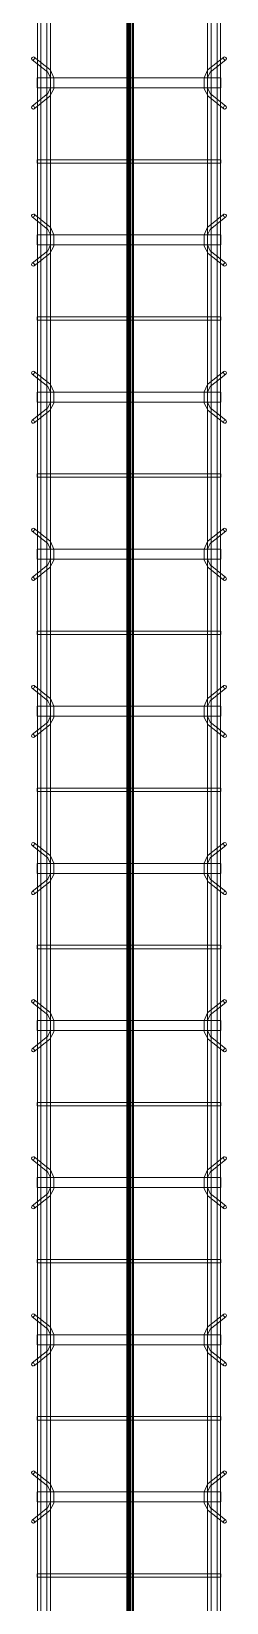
# Model space of a CAD drawing. Header units: inches. Extents: x -19229 to -222, y -6301 to 12387.
# Drawn here: x -2065.9 to -2051, y 11039.4 to 11159.4 of the extents above; entities that cross this region are included whole.
import ezdxf

# ---------------------------------------------------------------- set-up
doc = ezdxf.new("R2010")
doc.units = ezdxf.units.IN
doc.header["$MEASUREMENT"] = 0
doc.layers.add('A-GENM', color=13, linetype='Continuous', lineweight=9)
doc.layers.add('S-BEAM', color=12, linetype='Continuous', lineweight=9)

# ---------------------------------------------------------------- blocks, each defined once
blk = doc.blocks.new('Dowel bar assembly - Dowel bar assembly-669756-SLAB ON GROUND JOINTS')
at = {"layer": 'S-BEAM'}
for p, q in [((2175, 1.98), (0, 1.98)), ((0, 1.72), (2175, 1.72)), ((2175, 1.25), (0, 1.25)), ((1139.87, 1.99), (1139.87, -12.01)), ((1140.13, 1.99), (1139.87, 1.99)), ((1139.87, 1.99), (1140.13, 1.99)), ((1140.13, -12.01), (1140.13, 1.99)), ((1144.02, 2.23), (1144.97, 1.03)), ((1145.18, 1.19), (1144.23, 2.39)), ((1145.62, 1.99), (1145.62, -12.01)), ((1146.38, 1.99), (1145.62, 1.99)), ((1145.62, 1.99), (1146.38, 1.99)), ((1146.38, -12.01), (1146.38, 1.99)), ((1147.76, 2.39), (1146.81, 1.19)), ((1147.01, 1.03), (1147.96, 2.23)), ((1151.87, 1.99), (1151.87, -12.01)), ((1152.13, 1.99), (1151.87, 1.99)), ((1151.87, 1.99), (1152.13, 1.99)), ((1152.13, -12.01), (1152.13, 1.99)), ((1156.02, 2.23), (1156.97, 1.03)), ((1157.18, 1.19), (1156.23, 2.39)), ((1157.62, 1.99), (1157.62, -12.01)), ((1158.38, 1.99), (1157.62, 1.99)), ((1157.62, 1.99), (1158.38, 1.99)), ((1158.38, -12.01), (1158.38, 1.99)), ((1159.76, 2.39), (1158.81, 1.19)), ((1159.01, 1.03), (1159.96, 2.23)), ((1163.87, 1.99), (1163.87, -12.01)), ((1164.13, 1.99), (1163.87, 1.99)), ((1163.87, 1.99), (1164.13, 1.99)), ((1164.13, -12.01), (1164.13, 1.99)), ((1168.02, 2.23), (1168.97, 1.03)), ((1169.18, 1.19), (1168.23, 2.39)), ((1169.62, 1.99), (1169.62, -12.01)), ((1170.38, 1.99), (1169.62, 1.99)), ((1169.62, 1.99), (1170.38, 1.99)), ((1170.38, -12.01), (1170.38, 1.99)), ((1171.76, 2.39), (1170.81, 1.19)), ((1171.01, 1.03), (1171.96, 2.23)), ((1175.87, 1.99), (1175.87, -12.01)), ((1176.13, 1.99), (1175.87, 1.99)), ((1175.87, 1.99), (1176.13, 1.99)), ((1176.13, -12.01), (1176.13, 1.99)), ((1180.02, 2.23), (1180.97, 1.03)), ((1181.18, 1.19), (1180.23, 2.39)), ((1181.62, 1.99), (1181.62, -12.01)), ((1182.38, 1.99), (1181.62, 1.99)), ((1181.62, 1.99), (1182.38, 1.99)), ((1182.38, -12.01), (1182.38, 1.99)), ((1183.76, 2.39), (1182.81, 1.19)), ((1183.01, 1.03), (1183.96, 2.23)), ((1187.87, 1.99), (1187.87, -12.01)), ((1188.13, 1.99), (1187.87, 1.99)), ((1187.87, 1.99), (1188.13, 1.99)), ((1188.13, -12.01), (1188.13, 1.99)), ((1192.02, 2.23), (1192.97, 1.03)), ((1193.18, 1.19), (1192.23, 2.39)), ((1193.62, 1.99), (1193.62, -12.01)), ((1194.38, 1.99), (1193.62, 1.99)), ((1193.62, 1.99), (1194.38, 1.99)), ((1194.38, -12.01), (1194.38, 1.99)), ((1195.76, 2.39), (1194.81, 1.19)), ((1195.01, 1.03), (1195.96, 2.23)), ((1199.87, 1.99), (1199.87, -12.01)), ((1200.13, 1.99), (1199.87, 1.99)), ((1199.87, 1.99), (1200.13, 1.99)), ((1200.13, -12.01), (1200.13, 1.99)), ((1204.02, 2.23), (1204.97, 1.03)), ((1205.18, 1.19), (1204.23, 2.39)), ((1205.62, 1.99), (1205.62, -12.01)), ((1206.38, 1.99), (1205.62, 1.99)), ((1205.62, 1.99), (1206.38, 1.99)), ((1206.38, -12.01), (1206.38, 1.99)), ((1207.76, 2.39), (1206.81, 1.19)), ((1207.01, 1.03), (1207.96, 2.23)), ((1211.87, 1.99), (1211.87, -12.01)), ((1212.13, 1.99), (1211.87, 1.99)), ((1211.87, 1.99), (1212.13, 1.99)), ((1212.13, -12.01), (1212.13, 1.99)), ((1216.02, 2.23), (1216.97, 1.03)), ((1217.18, 1.19), (1216.23, 2.39)), ((1217.62, 1.99), (1217.62, -12.01)), ((1218.38, 1.99), (1217.62, 1.99)), ((1217.62, 1.99), (1218.38, 1.99)), ((1218.38, -12.01), (1218.38, 1.99)), ((1219.76, 2.39), (1218.81, 1.19)), ((1219.01, 1.03), (1219.96, 2.23)), ((1223.87, 1.99), (1223.87, -12.01)), ((1224.13, 1.99), (1223.87, 1.99)), ((1223.87, 1.99), (1224.13, 1.99)), ((1224.13, -12.01), (1224.13, 1.99)), ((1228.02, 2.23), (1228.97, 1.03)), ((1229.18, 1.19), (1228.23, 2.39)), ((1229.62, 1.99), (1229.62, -12.01)), ((1230.38, 1.99), (1229.62, 1.99)), ((1229.62, 1.99), (1230.38, 1.99)), ((1230.38, -12.01), (1230.38, 1.99)), ((1231.76, 2.39), (1230.81, 1.19)), ((1231.01, 1.03), (1231.96, 2.23)), ((1235.87, 1.99), (1235.87, -12.01)), ((1236.13, 1.99), (1235.87, 1.99)), ((1235.87, 1.99), (1236.13, 1.99)), ((1236.13, -12.01), (1236.13, 1.99)), ((1240.02, 2.23), (1240.97, 1.03)), ((1241.18, 1.19), (1240.23, 2.39)), ((1241.62, 1.99), (1241.62, -12.01)), ((1242.38, 1.99), (1241.62, 1.99)), ((1241.62, 1.99), (1242.38, 1.99)), ((1242.38, -12.01), (1242.38, 1.99)), ((1243.76, 2.39), (1242.81, 1.19)), ((1243.01, 1.03), (1243.96, 2.23)), ((1247.87, 1.99), (1247.87, -12.01)), ((1248.13, 1.99), (1247.87, 1.99)), ((1247.87, 1.99), (1248.13, 1.99)), ((1248.13, -12.01), (1248.13, 1.99)), ((1252.02, 2.23), (1252.97, 1.03)), ((1253.18, 1.19), (1252.23, 2.39)), ((1253.62, 1.99), (1253.62, -12.01)), ((1254.38, 1.99), (1253.62, 1.99)), ((1253.62, 1.99), (1254.38, 1.99)), ((1254.38, -12.01), (1254.38, 1.99)), ((1255.76, 2.39), (1254.81, 1.19)), ((1255.01, 1.03), (1255.96, 2.23)), ((0, 0.99), (2175, 0.99)), ((2175, -11.01), (0, -11.01)), ((0, -11.27), (2175, -11.27)), ((2175, -11.74), (0, -11.74)), ((0, -12), (2175, -12)), ((1144.97, -11.05), (1144.02, -12.25)), ((1144.23, -12.41), (1145.18, -11.21)), ((1146.81, -11.21), (1147.76, -12.41)), ((1147.96, -12.25), (1147.01, -11.05)), ((1156.97, -11.05), (1156.02, -12.25)), ((1156.23, -12.41), (1157.18, -11.21)), ((1158.81, -11.21), (1159.76, -12.41)), ((1159.96, -12.25), (1159.01, -11.05)), ((1168.97, -11.05), (1168.02, -12.25)), ((1168.23, -12.41), (1169.18, -11.21)), ((1170.81, -11.21), (1171.76, -12.41)), ((1171.96, -12.25), (1171.01, -11.05)), ((1180.97, -11.05), (1180.02, -12.25)), ((1180.23, -12.41), (1181.18, -11.21)), ((1182.81, -11.21), (1183.76, -12.41)), ((1183.96, -12.25), (1183.01, -11.05)), ((1192.97, -11.05), (1192.02, -12.25)), ((1192.23, -12.41), (1193.18, -11.21)), ((1194.81, -11.21), (1195.76, -12.41)), ((1195.96, -12.25), (1195.01, -11.05)), ((1204.97, -11.05), (1204.02, -12.25)), ((1204.23, -12.41), (1205.18, -11.21)), ((1206.81, -11.21), (1207.76, -12.41)), ((1207.96, -12.25), (1207.01, -11.05)), ((1216.97, -11.05), (1216.02, -12.25)), ((1216.23, -12.41), (1217.18, -11.21)), ((1218.81, -11.21), (1219.76, -12.41)), ((1219.96, -12.25), (1219.01, -11.05)), ((1228.97, -11.05), (1228.02, -12.25)), ((1228.23, -12.41), (1229.18, -11.21)), ((1230.81, -11.21), (1231.76, -12.41)), ((1231.96, -12.25), (1231.01, -11.05)), ((1240.97, -11.05), (1240.02, -12.25)), ((1240.23, -12.41), (1241.18, -11.21)), ((1242.81, -11.21), (1243.76, -12.41)), ((1243.96, -12.25), (1243.01, -11.05)), ((1252.97, -11.05), (1252.02, -12.25)), ((1252.23, -12.41), (1253.18, -11.21)), ((1254.81, -11.21), (1255.76, -12.41)), ((1255.96, -12.25), (1255.01, -11.05)), ((1140.13, -12.01), (1139.87, -12.01)), ((1139.87, -12.01), (1140.13, -12.01)), ((1146.38, -12.01), (1145.62, -12.01)), ((1145.62, -12.01), (1146.38, -12.01)), ((1152.13, -12.01), (1151.87, -12.01)), ((1151.87, -12.01), (1152.13, -12.01)), ((1158.38, -12.01), (1157.62, -12.01)), ((1157.62, -12.01), (1158.38, -12.01)), ((1164.13, -12.01), (1163.87, -12.01)), ((1163.87, -12.01), (1164.13, -12.01)), ((1170.38, -12.01), (1169.62, -12.01)), ((1169.62, -12.01), (1170.38, -12.01)), ((1176.13, -12.01), (1175.87, -12.01)), ((1175.87, -12.01), (1176.13, -12.01)), ((1182.38, -12.01), (1181.62, -12.01)), ((1181.62, -12.01), (1182.38, -12.01)), ((1188.13, -12.01), (1187.87, -12.01)), ((1187.87, -12.01), (1188.13, -12.01)), ((1194.38, -12.01), (1193.62, -12.01)), ((1193.62, -12.01), (1194.38, -12.01)), ((1200.13, -12.01), (1199.87, -12.01)), ((1199.87, -12.01), (1200.13, -12.01)), ((1206.38, -12.01), (1205.62, -12.01)), ((1205.62, -12.01), (1206.38, -12.01)), ((1212.13, -12.01), (1211.87, -12.01)), ((1211.87, -12.01), (1212.13, -12.01)), ((1218.38, -12.01), (1217.62, -12.01)), ((1217.62, -12.01), (1218.38, -12.01)), ((1224.13, -12.01), (1223.87, -12.01)), ((1223.87, -12.01), (1224.13, -12.01)), ((1230.38, -12.01), (1229.62, -12.01)), ((1229.62, -12.01), (1230.38, -12.01)), ((1236.13, -12.01), (1235.87, -12.01)), ((1235.87, -12.01), (1236.13, -12.01)), ((1242.38, -12.01), (1241.62, -12.01)), ((1241.62, -12.01), (1242.38, -12.01)), ((1248.13, -12.01), (1247.87, -12.01)), ((1247.87, -12.01), (1248.13, -12.01)), ((1254.38, -12.01), (1253.62, -12.01)), ((1253.62, -12.01), (1254.38, -12.01))]:
    blk.add_line(p, q, dxfattribs=at)
at = {"layer": 'S-BEAM', "flags": 128}
for points in [[(1144.97, 1.03), (1145.53, 0.73), (1146.39, 0.72), (1146.97, 0.99), (1147.01, 1.03)], [(1145.18, 1.19), (1145.62, 0.97), (1146.38, 0.98), (1146.81, 1.19)], [(1156.97, 1.03), (1157.53, 0.73), (1158.39, 0.72), (1158.97, 0.99), (1159.01, 1.03)], [(1157.18, 1.19), (1157.62, 0.97), (1158.38, 0.98), (1158.81, 1.19)], [(1168.97, 1.03), (1169.53, 0.73), (1170.39, 0.72), (1170.97, 0.99), (1171.01, 1.03)], [(1169.18, 1.19), (1169.62, 0.97), (1170.38, 0.98), (1170.81, 1.19)], [(1180.97, 1.03), (1181.53, 0.73), (1182.39, 0.72), (1182.97, 0.99), (1183.01, 1.03)], [(1181.18, 1.19), (1181.62, 0.97), (1182.38, 0.98), (1182.81, 1.19)], [(1192.97, 1.03), (1193.53, 0.73), (1194.39, 0.72), (1194.97, 0.99), (1195.01, 1.03)], [(1193.18, 1.19), (1193.62, 0.97), (1194.38, 0.98), (1194.81, 1.19)], [(1204.97, 1.03), (1205.53, 0.73), (1206.39, 0.72), (1206.97, 0.99), (1207.01, 1.03)], [(1205.18, 1.19), (1205.62, 0.97), (1206.38, 0.98), (1206.81, 1.19)], [(1216.97, 1.03), (1217.53, 0.73), (1218.39, 0.72), (1218.97, 0.99), (1219.01, 1.03)], [(1217.18, 1.19), (1217.62, 0.97), (1218.38, 0.98), (1218.81, 1.19)], [(1228.97, 1.03), (1229.53, 0.73), (1230.39, 0.72), (1230.97, 0.99), (1231.01, 1.03)], [(1229.18, 1.19), (1229.62, 0.97), (1230.38, 0.98), (1230.81, 1.19)], [(1240.97, 1.03), (1241.53, 0.73), (1242.39, 0.72), (1242.97, 0.99), (1243.01, 1.03)], [(1241.18, 1.19), (1241.62, 0.97), (1242.38, 0.98), (1242.81, 1.19)], [(1252.97, 1.03), (1253.53, 0.73), (1254.39, 0.72), (1254.97, 0.99), (1255.01, 1.03)], [(1253.18, 1.19), (1253.62, 0.97), (1254.38, 0.98), (1254.81, 1.19)], [(1144.97, -11.05), (1145.53, -10.75), (1146.39, -10.74), (1146.97, -11.01), (1147.01, -11.05)], [(1156.97, -11.05), (1157.53, -10.75), (1158.39, -10.74), (1158.97, -11.01), (1159.01, -11.05)], [(1168.97, -11.05), (1169.53, -10.75), (1170.39, -10.74), (1170.97, -11.01), (1171.01, -11.05)], [(1180.97, -11.05), (1181.53, -10.75), (1182.39, -10.74), (1182.97, -11.01), (1183.01, -11.05)], [(1192.97, -11.05), (1193.53, -10.75), (1194.39, -10.74), (1194.97, -11.01), (1195.01, -11.05)], [(1204.97, -11.05), (1205.53, -10.75), (1206.39, -10.74), (1206.97, -11.01), (1207.01, -11.05)], [(1216.97, -11.05), (1217.53, -10.75), (1218.39, -10.74), (1218.97, -11.01), (1219.01, -11.05)], [(1228.97, -11.05), (1229.53, -10.75), (1230.39, -10.74), (1230.97, -11.01), (1231.01, -11.05)], [(1240.97, -11.05), (1241.53, -10.75), (1242.39, -10.74), (1242.97, -11.01), (1243.01, -11.05)], [(1252.97, -11.05), (1253.53, -10.75), (1254.39, -10.74), (1254.97, -11.01), (1255.01, -11.05)], [(1145.18, -11.21), (1145.62, -10.99), (1146.38, -11), (1146.81, -11.21)], [(1157.18, -11.21), (1157.62, -10.99), (1158.38, -11), (1158.81, -11.21)], [(1169.18, -11.21), (1169.62, -10.99), (1170.38, -11), (1170.81, -11.21)], [(1181.18, -11.21), (1181.62, -10.99), (1182.38, -11), (1182.81, -11.21)], [(1193.18, -11.21), (1193.62, -10.99), (1194.38, -11), (1194.81, -11.21)], [(1205.18, -11.21), (1205.62, -10.99), (1206.38, -11), (1206.81, -11.21)], [(1217.18, -11.21), (1217.62, -10.99), (1218.38, -11), (1218.81, -11.21)], [(1229.18, -11.21), (1229.62, -10.99), (1230.38, -11), (1230.81, -11.21)], [(1241.18, -11.21), (1241.62, -10.99), (1242.38, -11), (1242.81, -11.21)], [(1253.18, -11.21), (1253.62, -10.99), (1254.38, -11), (1254.81, -11.21)]]:
    blk.add_lwpolyline(points, dxfattribs=at)
at = {"layer": 'S-BEAM'}
for centre, major_axis, start_param, end_param in [((1144.12, 2.31), (0.101, 0.08), 5.709265, 8.850858), ((1147.86, 2.31), (-0.101, 0.08), 3.715513, 6.857105), ((1156.12, 2.31), (0.101, 0.08), 5.709265, 8.850858), ((1159.86, 2.31), (-0.101, 0.08), 3.715513, 6.857105), ((1168.12, 2.31), (0.101, 0.08), 5.709265, 8.850858), ((1171.86, 2.31), (-0.101, 0.08), 3.715513, 6.857105), ((1180.12, 2.31), (0.101, 0.08), 5.709265, 8.850858), ((1183.86, 2.31), (-0.101, 0.08), 3.715513, 6.857105), ((1192.12, 2.31), (0.101, 0.08), 5.709265, 8.850858), ((1195.86, 2.31), (-0.101, 0.08), 3.715513, 6.857105), ((1204.12, 2.31), (0.101, 0.08), 5.709265, 8.850858), ((1207.86, 2.31), (-0.101, 0.08), 3.715513, 6.857105), ((1216.12, 2.31), (0.101, 0.08), 5.709265, 8.850858), ((1219.86, 2.31), (-0.101, 0.08), 3.715513, 6.857105), ((1228.12, 2.31), (0.101, 0.08), 5.709265, 8.850858), ((1231.86, 2.31), (-0.101, 0.08), 3.715513, 6.857105), ((1240.12, 2.31), (0.101, 0.08), 5.709265, 8.850858), ((1243.86, 2.31), (-0.101, 0.08), 3.715513, 6.857105), ((1252.12, 2.31), (0.101, 0.08), 5.709265, 8.850858), ((1255.86, 2.31), (-0.101, 0.08), 3.715513, 6.857105), ((1144.12, 2.31), (0.101, 0.08), 2.567673, 5.709265), ((1147.86, 2.31), (-0.101, 0.08), 0.57392, 3.715513), ((1156.12, 2.31), (0.101, 0.08), 2.567673, 5.709265), ((1159.86, 2.31), (-0.101, 0.08), 0.57392, 3.715513), ((1168.12, 2.31), (0.101, 0.08), 2.567673, 5.709265), ((1171.86, 2.31), (-0.101, 0.08), 0.57392, 3.715513), ((1180.12, 2.31), (0.101, 0.08), 2.567673, 5.709265), ((1183.86, 2.31), (-0.101, 0.08), 0.57392, 3.715513), ((1192.12, 2.31), (0.101, 0.08), 2.567673, 5.709265), ((1195.86, 2.31), (-0.101, 0.08), 0.57392, 3.715513), ((1204.12, 2.31), (0.101, 0.08), 2.567673, 5.709265), ((1207.86, 2.31), (-0.101, 0.08), 0.57392, 3.715513), ((1216.12, 2.31), (0.101, 0.08), 2.567673, 5.709265), ((1219.86, 2.31), (-0.101, 0.08), 0.57392, 3.715513), ((1228.12, 2.31), (0.101, 0.08), 2.567673, 5.709265), ((1231.86, 2.31), (-0.101, 0.08), 0.57392, 3.715513), ((1240.12, 2.31), (0.101, 0.08), 2.567673, 5.709265), ((1243.86, 2.31), (-0.101, 0.08), 0.57392, 3.715513), ((1252.12, 2.31), (0.101, 0.08), 2.567673, 5.709265), ((1255.86, 2.31), (-0.101, 0.08), 0.57392, 3.715513), ((1144.12, -12.33), (-0.101, 0.08), 3.715513, 6.857105), ((1144.12, -12.33), (-0.101, 0.08), 0.57392, 3.715513), ((1147.86, -12.33), (0.101, 0.08), 5.709265, 8.850858), ((1147.86, -12.33), (0.101, 0.08), 2.567673, 5.709265), ((1156.12, -12.33), (-0.101, 0.08), 3.715513, 6.857105), ((1156.12, -12.33), (-0.101, 0.08), 0.57392, 3.715513), ((1159.86, -12.33), (0.101, 0.08), 5.709265, 8.850858), ((1159.86, -12.33), (0.101, 0.08), 2.567673, 5.709265), ((1168.12, -12.33), (-0.101, 0.08), 3.715513, 6.857105), ((1168.12, -12.33), (-0.101, 0.08), 0.57392, 3.715513), ((1171.86, -12.33), (0.101, 0.08), 5.709265, 8.850858), ((1171.86, -12.33), (0.101, 0.08), 2.567673, 5.709265), ((1180.12, -12.33), (-0.101, 0.08), 3.715513, 6.857105), ((1180.12, -12.33), (-0.101, 0.08), 0.57392, 3.715513), ((1183.86, -12.33), (0.101, 0.08), 5.709265, 8.850858), ((1183.86, -12.33), (0.101, 0.08), 2.567673, 5.709265), ((1192.12, -12.33), (-0.101, 0.08), 3.715513, 6.857105), ((1192.12, -12.33), (-0.101, 0.08), 0.57392, 3.715513), ((1195.86, -12.33), (0.101, 0.08), 5.709265, 8.850858), ((1195.86, -12.33), (0.101, 0.08), 2.567673, 5.709265), ((1204.12, -12.33), (-0.101, 0.08), 3.715513, 6.857105), ((1204.12, -12.33), (-0.101, 0.08), 0.57392, 3.715513), ((1207.86, -12.33), (0.101, 0.08), 5.709265, 8.850858), ((1207.86, -12.33), (0.101, 0.08), 2.567673, 5.709265), ((1216.12, -12.33), (-0.101, 0.08), 3.715513, 6.857105), ((1216.12, -12.33), (-0.101, 0.08), 0.57392, 3.715513), ((1219.86, -12.33), (0.101, 0.08), 5.709265, 8.850858), ((1219.86, -12.33), (0.101, 0.08), 2.567673, 5.709265), ((1228.12, -12.33), (-0.101, 0.08), 3.715513, 6.857105), ((1228.12, -12.33), (-0.101, 0.08), 0.57392, 3.715513), ((1231.86, -12.33), (0.101, 0.08), 5.709265, 8.850858), ((1231.86, -12.33), (0.101, 0.08), 2.567673, 5.709265), ((1240.12, -12.33), (-0.101, 0.08), 3.715513, 6.857105), ((1240.12, -12.33), (-0.101, 0.08), 0.57392, 3.715513), ((1243.86, -12.33), (0.101, 0.08), 5.709265, 8.850858), ((1243.86, -12.33), (0.101, 0.08), 2.567673, 5.709265), ((1252.12, -12.33), (-0.101, 0.08), 3.715513, 6.857105), ((1252.12, -12.33), (-0.101, 0.08), 0.57392, 3.715513), ((1255.86, -12.33), (0.101, 0.08), 5.709265, 8.850858), ((1255.86, -12.33), (0.101, 0.08), 2.567673, 5.709265)]:
    blk.add_ellipse(centre, major_axis=major_axis, ratio=0.816528, start_param=start_param, end_param=end_param, dxfattribs=at)

msp = doc.modelspace()

# ---------------------------------------------------------------- linework, layer by layer
at = {"layer": 'A-GENM'}
for p, q in [((-2058.58036, 9901.1894), (-2058.58036, 12077.1894)), ((-2058.52059, 12077.1894), (-2058.52059, 9901.1894)), ((-2058.52059, 12077.1894), (-2058.52059, 9901.1894)), ((-2058.50273, 12077.1894), (-2058.50273, 9901.1894)), ((-2058.49348, 9901.1894), (-2058.49348, 12077.1894)), ((-2058.48122, 9901.1894), (-2058.48122, 12077.1894)), ((-2058.48122, 12077.1894), (-2058.48122, 9901.1894)), ((-2058.41585, 9901.1894), (-2058.41585, 12077.1894)), ((-2058.36718, 9901.1894), (-2058.36718, 12077.1894)), ((-2058.2803, 12077.1894), (-2058.2803, 9901.1894)), ((-2058.16626, 9901.1894), (-2058.16626, 12077.1894)), ((-2058.16626, 9901.1894), (-2058.16626, 12077.1894)), ((-2058.15869, 9901.1894), (-2058.15869, 12077.1894)), ((-2058.15717, 9901.1894), (-2058.15717, 12077.1894)), ((-2058.12689, 12077.1894), (-2058.12689, 9901.1894)), ((-2058.12689, 12077.1894), (-2058.12689, 9901.1894)), ((-2058.07181, 9901.1894), (-2058.07181, 12077.1894)), ((-2058.07029, 9901.1894), (-2058.07029, 12077.1894))]:
    msp.add_line(p, q, dxfattribs=at)

# ---------------------------------------------------------------- block references
at = {"layer": 'S-BEAM', "rotation": 89.99999999999991}
msp.add_blockref('Dowel bar assembly - Dowel bar assembly-669756-SLAB ON GROUND JOINTS', (-2063.43092, 9901.50636), dxfattribs=at)

doc.saveas('drawing.dxf')
